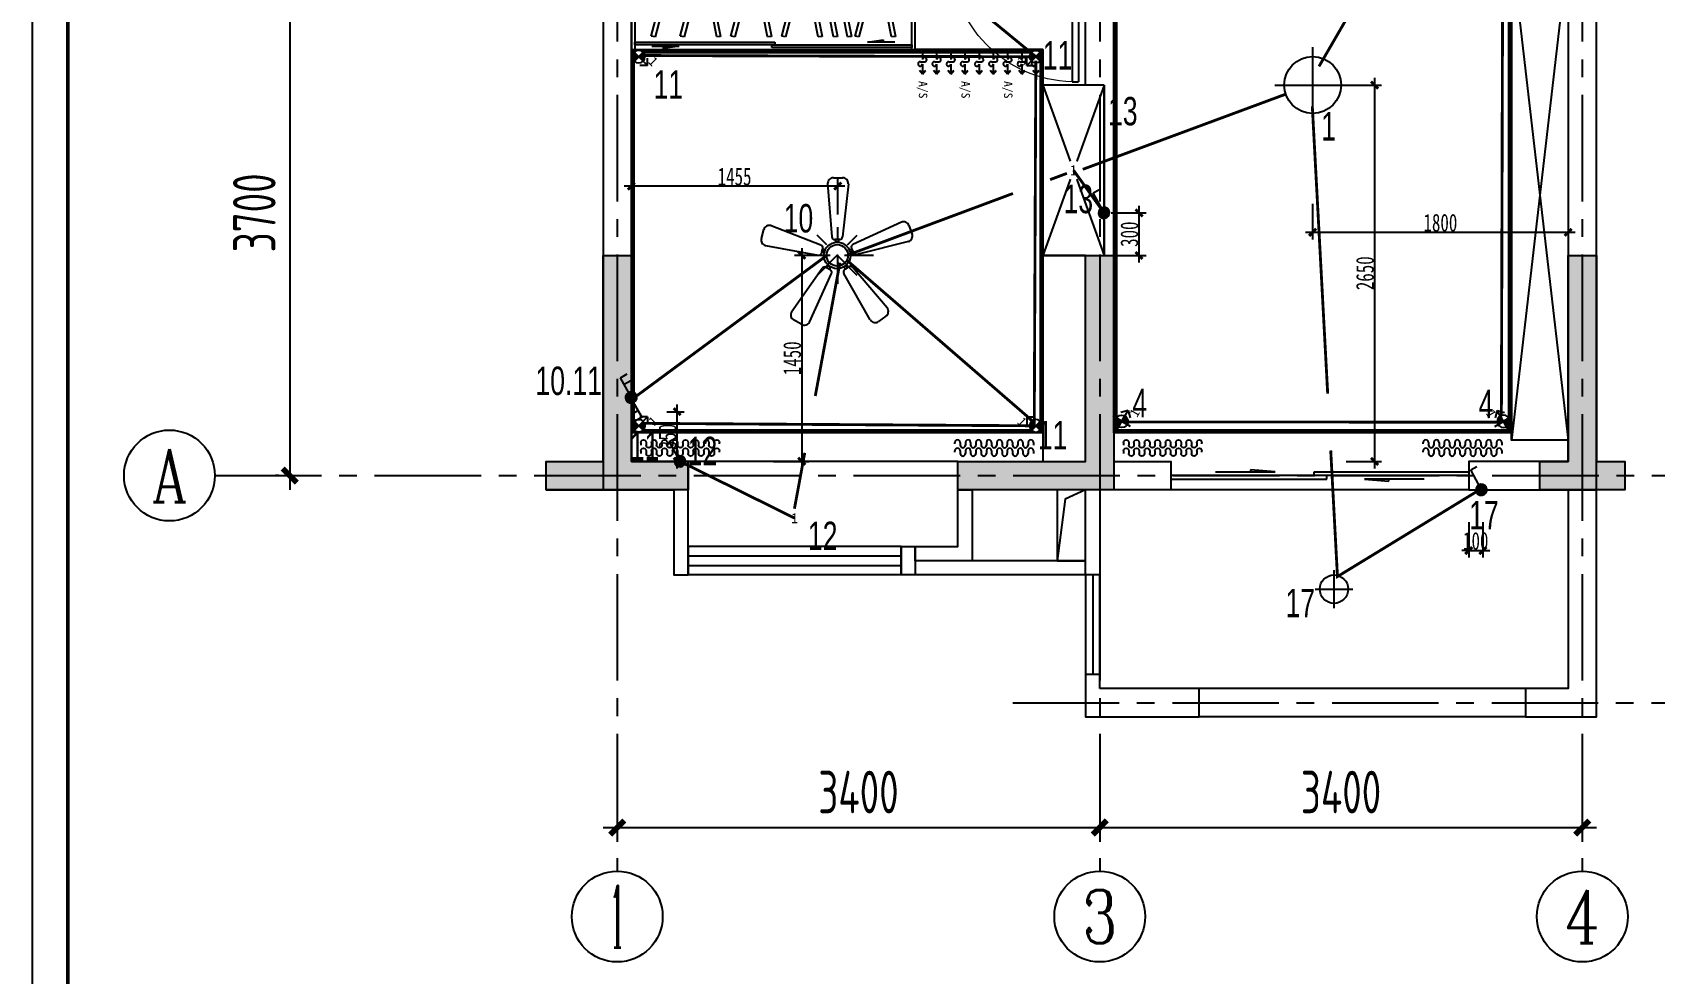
# Model space of a CAD drawing. Header units: millimetres. Extents: x -133666 to 880576, y -269375 to 86941.
# Drawn here: x 22354 to 33783, y -212133 to -205505 of the extents above; entities that cross this region are included whole.
import ezdxf
from ezdxf.enums import TextEntityAlignment as Align

# ---------------------------------------------------------------- set-up
doc = ezdxf.new("R2010")
doc.units = ezdxf.units.MM
doc.header["$LTSCALE"] = 1000
for name, pattern in [('CENTER', [50.8, 31.75, -6.35, 6.35, -6.35]), ('CENTER2', [1.125, 0.75, -0.125, 0.125, -0.125]), ('DASH', [0.35, 0.25, -0.1]), ('DASHED', [19.05, 12.7, -6.35])]:
    doc.linetypes.add(name, pattern=pattern)
doc.layers.get('0').update_dxf_attribs({"linetype": 'CONTINUOUS'})
doc.layers.get('Defpoints').update_dxf_attribs({"color": 6, "linetype": 'CONTINUOUS'})
for name, color, linetype in [('6#轴网(1-4)20181120$0$11 12 17 18 19 20 21 22-ZW$0$AXIS_轴号_A', 8, 'CONTINUOUS'), ('6#轴网(1-4)20181120$0$11 12 17 18 19 20 21 22-ZW$0$AXIS_轴文_A', 8, 'CONTINUOUS'), ('6#轴网(1-4)20181120$0$AXIS_TEXT', 8, 'CONTINUOUS'), ('A-FUR', 8, 'CONTINUOUS'), ('A-洞口', 105, 'CONTINUOUS'), ('A-看线', 105, 'CONTINUOUS'), ('AE-FLOR', 151, 'CONTINUOUS'), ('AXIS', 253, 'CENTER'), ('BORDER', 7, 'CONTINUOUS'), ('C-顶面灯具、灯带', 22, 'CONTINUOUS'), ('C-顶面设备（风口、换气扇、投影仪）', 7, 'CONTINUOUS'), ('C-顶面造型线', 32, 'CONTINUOUS'), ('DIM', 3, 'CONTINUOUS'), ('M-机电点位(布局空间)', 7, 'CONTINUOUS'), ('P-窗帘', 146, 'CONTINUOUS'), ('PUB_HATCH', 8, 'CONTINUOUS'), ('WALL', 2, 'CONTINUOUS'), ('WINDOW', 4, 'CONTINUOUS'), ('WIRE-照明', 1, 'CONTINUOUS'), ('ZZ001-PC 轮廓', 30, 'CONTINUOUS'), ('剪力墙', 6, 'CONTINUOUS'), ('家具', 8, 'CONTINUOUS'), ('栏杆', 142, 'CONTINUOUS'), ('电气标注', 2, 'CONTINUOUS')]:
    doc.layers.add(name, color=color, linetype=linetype)
doc.styles.add('6#轴网(1-4)20181120$0$11 12 17 18 19 20 21 22-ZW$0$_TCH_AXIS', font='COMPLEX', dxfattribs={"bigfont": 'GBCBIG'})
doc.styles.add('6#轴网(1-4)20181120$0$COMPLEX', font='COMPLEX')
doc.styles.add('_HZTXT', font='BZXW', dxfattribs={"width": 0.7, "bigfont": 'BZHZ'})
doc.styles.add('DIM', font='', dxfattribs={"width": 0.7})
doc.styles.add('WORD-2', font='simhei.ttf')
doc.styles.add('ZZ', font='tssdeng.shx', dxfattribs={"width": 0.7, "bigfont": 'tssdchn.shx'})
doc.styles.get('DIM').set_extended_font_data('SimSun')
doc.dimstyles.new('TSSD_100_100', dxfattribs={"dimtxt": 300, "dimasz": 100, "dimexe": 100, "dimexo": 250, "dimgap": 100, "dimtad": 1, "dimdec": 0, "dimzin": 0, "dimdsep": 46, "dimtxsty": 'ZZ', "dimblk": 'ARCHTICK', "dimcen": 0, "dimdle": 100, "dimclrd": 256, "dimclrt": 7, "dimadec": 0, "dimazin": 0, "dimtfac": 1, "dimtdec": 0, "dimtix": 1, "dimtmove": 2, "dimatfit": 3, "dimfxl": 0, "dimtolj": 1, "dimtzin": 0, "dimarcsym": 0})
doc.dimstyles.new('金螳螂1-50', dxfattribs={"dimscale": 50, "dimtxt": 2.5, "dimasz": 1, "dimexe": 1, "dimexo": 1, "dimgap": 0.1, "dimtad": 1, "dimdec": 0, "dimrnd": 5, "dimzin": 0, "dimdsep": 46, "dimtxsty": 'DIM', "dimblk": 'ARCHTICK', "dimcen": 2, "dimdle": 1, "dimclrd": 254, "dimclre": 254, "dimclrt": 30, "dimadec": 0, "dimazin": 0, "dimtfac": 1, "dimtdec": 0, "dimtix": 1, "dimtmove": 2, "dimatfit": 3, "dimldrblk": 'A', "dimfxl": 0, "dimtolj": 1, "dimtzin": 0, "dimarcsym": 0})

# ---------------------------------------------------------------- blocks, each defined once
blk = doc.blocks.new('6#轴网(1-4)20181120$0$_AXISO')
at = {"color": 8}
blk.add_circle((0, 0), 0.5, dxfattribs=at)
at = {"layer": '6#轴网(1-4)20181120$0$AXIS_TEXT', "color": 8, "style": '6#轴网(1-4)20181120$0$COMPLEX', "width": 1.041667}
blk.add_attdef('A', text='', height=0.56, dxfattribs=at).set_placement((-0.25, -0.28), (0.25, -0.28), align=Align.FIT)
blk = doc.blocks.new('_ArchTick')
at = {"color": 0, "linetype": 'ByBlock', "const_width": 0.4}
blk.add_lwpolyline([(-0.5, -0.5), (0.5, 0.5)], dxfattribs=at)
blk = doc.blocks.new('*D342')
at = {"layer": 'Defpoints', "color": 0}
for p in [(3400, -1600), (0, -1725), (3400, -2379)]:
    blk.add_point(p, dxfattribs=at)
at = {"layer": 'DIM', "color": 0, "lineweight": -2}
for p, q in [((3400, -1850), (3400, -2479)), ((0, -1975), (0, -2479))]:
    blk.add_line(p, q, dxfattribs=at)
at = {"layer": 'DIM', "lineweight": -2}
blk.add_line((-100, -2379), (3500, -2379), dxfattribs=at)
at = {"layer": 'DIM', "lineweight": -2, "xscale": 100, "yscale": 100, "zscale": 100, "rotation": 180}
blk.add_blockref('_ArchTick', (0, -2379), dxfattribs=at)
at = {"layer": 'DIM', "lineweight": -2, "xscale": 100, "yscale": 100, "zscale": 100}
blk.add_blockref('_ArchTick', (3400, -2379), dxfattribs=at)
at = {"layer": 'DIM', "color": 7, "insert": (1700, -2129), "char_height": 300, "attachment_point": 5, "style": 'ZZ'}
blk.add_mtext('\\A1;3400', dxfattribs=at)
blk = doc.blocks.new('*D343')
at = {"layer": 'Defpoints', "color": 0}
for p in [(3400, -1600), (6800, -1600), (6800, -2379)]:
    blk.add_point(p, dxfattribs=at)
at = {"layer": 'DIM', "color": 0, "lineweight": -2}
for p, q in [((3400, -1850), (3400, -2479)), ((6800, -1850), (6800, -2479))]:
    blk.add_line(p, q, dxfattribs=at)
at = {"layer": 'DIM', "lineweight": -2}
blk.add_line((3300, -2379), (6900, -2379), dxfattribs=at)
at = {"layer": 'DIM', "lineweight": -2, "xscale": 100, "yscale": 100, "zscale": 100, "rotation": 180}
blk.add_blockref('_ArchTick', (3400, -2379), dxfattribs=at)
at = {"layer": 'DIM', "lineweight": -2, "xscale": 100, "yscale": 100, "zscale": 100}
blk.add_blockref('_ArchTick', (6800, -2379), dxfattribs=at)
at = {"layer": 'DIM', "color": 7, "insert": (5100, -2129), "char_height": 300, "attachment_point": 5, "style": 'ZZ'}
blk.add_mtext('\\A1;3400', dxfattribs=at)
blk = doc.blocks.new('*D345')
at = {"layer": 'Defpoints', "color": 0}
for p in [(-2135, 3800), (-2307, 100), (-2135, 100)]:
    blk.add_point(p, dxfattribs=at)
at = {"layer": 'DIM', "lineweight": -2}
blk.add_line((-2307, 3900), (-2307, 0), dxfattribs=at)
at = {"layer": 'DIM', "color": 0, "lineweight": -2}
for p, q in [((-2385, 3800), (-2407, 3800)), ((-2385, 100), (-2407, 100))]:
    blk.add_line(p, q, dxfattribs=at)
at = {"layer": 'DIM', "lineweight": -2, "xscale": 100, "yscale": 100, "zscale": 100}
for p, rotation in [((-2307, 3800), 90), ((-2307, 100), 270)]:
    blk.add_blockref('_ArchTick', p, dxfattribs=dict(at, rotation=rotation))
at = {"layer": 'DIM', "color": 7, "insert": (-2557, 1950), "char_height": 300, "attachment_point": 5, "rotation": 90, "style": 'ZZ'}
blk.add_mtext('\\A1;3700', dxfattribs=at)
blk = doc.blocks.new('$DorLib2D$00000131')
at = {"color": 0, "linetype": 'Continuous'}
for p, q in [((0.15, 0.125), (0.2319, 0.1973)), ((0.2319, 0.1973), (0.2319, 0.125)), ((-0.5, 0.125), (-0.5, 0)), ((0.0192, 0.125), (-0.5, 0.125)), ((0.0192, 0), (0.0192, 0.125)), ((0.35, 0.125), (0.15, 0.125)), ((-0.5, 0), (0.0192, 0)), ((-0.024, 0), (0.5, 0)), ((-0.024, -0.125), (-0.024, 0)), ((0.5, 0), (0.5, -0.125)), ((-0.35, -0.125), (-0.15, -0.125)), ((-0.2319, -0.1973), (-0.2319, -0.125)), ((-0.15, -0.125), (-0.2319, -0.1973)), ((0.5, -0.125), (-0.024, -0.125))]:
    blk.add_line(p, q, dxfattribs=at)
blk = doc.blocks.new('$TCHSYS$WIN2D')
for p, q in [((-0.5, 0.5), (0.5, 0.5)), ((-0.5, 0.5), (-0.5, -0.5)), ((0.5, 0.5), (0.5, -0.5)), ((0.5, 0.1667), (-0.5, 0.1667)), ((0.5, -0.1667), (-0.5, -0.1667)), ((-0.5, -0.5), (0.5, -0.5))]:
    blk.add_line(p, q)
blk = doc.blocks.new('B20190319225928')
at = {"layer": 'BORDER'}
blk.add_lwpolyline([(0, 0), (0, 29700), (42000, 29700), (42000, 0)], close=True, dxfattribs=at)
at = {"layer": 'BORDER', "const_width": 50}
blk.add_lwpolyline([(2500, 500), (2500, 29200), (41500, 29200), (41500, 500)], close=True, dxfattribs=at)
blk = doc.blocks.new('dfdjjfg')
at = {"layer": 'C-顶面灯具、灯带'}
for p, q in [((102369, -78605, 0), (102391, -78566, 0)), ((102848, -78761, 0), (102424, -78556, 0)), ((102754, -78918, 0), (102377, -78638, 0)), ((102866, -78831, 0), (102825, -78901, 0))]:
    blk.add_line(p, q, dxfattribs=at)
at = {"layer": 'C-顶面灯具、灯带', "elevation": 0}
blk.add_lwpolyline([(102355, -78584), (102366, -78564), (102386, -78576), (102374, -78595)], close=True, dxfattribs=at)
at = {"layer": 'C-顶面灯具、灯带'}
for centre, radius, start, end in [((102413, -78579, 0), 25, 63.5335, 150), ((102391, -78617, 0), 25, 150, 236.4665), ((102824, -78805, 0), 49.9, 327.8045, 61.338), ((102782, -78876, 0), 49.9, 236.4665, 330)]:
    blk.add_arc(centre, radius, start, end, dxfattribs=at)
blk = doc.blocks.new('dfdfhhfqqe')
at = {"layer": 'C-顶面灯具、灯带', "color": 251, "linetype": 'DASHED', "ltscale": 0.02}
for p, q in [((102272, -78770, 0), (102272, -78271, 0)), ((102090, -78696, 0), (102443, -78343, 0)), ((102445, -78696, 0), (102092, -78343, 0)), ((102586, -78520, 0), (101949, -78520, 0))]:
    blk.add_line(p, q, dxfattribs=at)
at = {"layer": 'C-顶面灯具、灯带'}
blk.add_circle((102268, -78520, 0), 117, dxfattribs=at)
at = {"layer": 'C-顶面灯具、灯带', "color": 251}
blk.add_circle((102268, -78520, 0), 94.6, dxfattribs=at)
at = {"layer": 'C-顶面灯具、灯带'}
for p, rotation in [((86130, -206431), 120.3263484312801), ((221725, -127012), 195.4205350051824), ((-23344, -107555), 50.53026438440089), ((178115, 25732), 271.4733682363907), ((40129, 34441), 336.3318596501865)]:
    blk.add_blockref('dfdjjfg', p, dxfattribs=dict(at, rotation=rotation))
blk = doc.blocks.new('u5g')
at = {"color": 8, "linetype": 'DASH', "ltscale": 20}
for p, q in [((20, -300), (30, -300)), ((20, -350), (30, -350)), ((30, -300), (30, -350)), ((1695, -312.5), (30, -312.5)), ((1695, -337.5), (30, -337.5)), ((1705, -300), (1695, -300)), ((1695, -300), (1695, -350)), ((1705, -350), (1695, -350))]:
    blk.add_line(p, q, dxfattribs=at)
at = {"color": 8, "ltscale": 20}
for p, q in [((1434.9, -595), (1530, -576.1)), ((1530, -576.1), (1530, -595)), ((124.9, -623), (290.1, -623)), ((290.1, -623), (195, -641.9)), ((195, -641.9), (195, -623)), ((1600.1, -595), (1434.9, -595))]:
    blk.add_line(p, q, dxfattribs=at)
at = {"linetype": 'DASH', "ltscale": 20}
for points in [[(1725, 0), (0, 0), (0, -650), (1725, -650)], [(20, -595), (872.5, -595), (872.5, -615), (20, -615)], [(852.5, -615), (1705, -615), (1705, -635), (852.5, -635)]]:
    blk.add_lwpolyline(points, close=True, dxfattribs=at)
blk.add_lwpolyline([(1705, -650), (1705, -20), (20, -20), (20, -650)], dxfattribs=at)
at = {"color": 8, "linetype": 'DASH', "ltscale": 20}
for points in [[(518.6, -554.1), (447.8, -102.1), (471, -98.4), (541.8, -550.4)], [(827.7, -554.1), (756.9, -102.1), (780.1, -98.4), (850.9, -550.4)], [(1135.1, -554.1), (1064.3, -102.1), (1087.5, -98.4), (1158.3, -550.4)], [(1228.3, -554.1), (1157.5, -102.1), (1180.7, -98.4), (1251.5, -550.4)], [(1313.9, -554.1), (1243.1, -102.1), (1266.3, -98.4), (1337.1, -550.4)], [(1581.2, -554.1), (1510.4, -102.1), (1533.7, -98.4), (1604.4, -550.4)], [(120.6, -547.7), (214.1, -99.8), (237.1, -104.6), (143.5, -552.5)], [(297.3, -547.7), (390.9, -99.8), (413.8, -104.6), (320.3, -552.5)], [(604.7, -547.7), (698.2, -99.8), (721.2, -104.6), (627.7, -552.5)], [(913.8, -547.7), (1007.3, -99.8), (1030.3, -104.6), (936.8, -552.5)], [(1360, -547.7), (1453.5, -99.8), (1476.5, -104.6), (1383, -552.5)]]:
    blk.add_lwpolyline(points, close=True, dxfattribs=at)
blk = doc.blocks.new('DIFF-WLL')
at = {"color": 7, "linetype": 'ByBlock'}
for p, q in [((0, 0), (2.05, 0)), ((5, 0), (4.28, 0.61)), ((4.28, 0.61), (4.76, 0)), ((2.95, 0), (4.76, 0)), ((5, 0), (4.28, -0.61)), ((4.28, -0.61), (4.76, 0))]:
    blk.add_line(p, q, dxfattribs=at)
for centre, radius, start, end in [((2.06, 0.44), 0.443, 4.4518, 269.236), ((-3.48, 0.01), 5.99, 356.4344, 4.4518), ((2.94, -0.44), 0.443, 169.2229, 89.236)]:
    blk.add_arc(centre, radius, start, end, dxfattribs=at)
blk = doc.blocks.new('*U385')
at = {"color": 251}
blk.add_line((0, 300), (0, 0), dxfattribs=at)
at = {"color": 251, "xscale": 34.56325301062316, "yscale": 34.56325301062316, "zscale": 34.56325301062316}
for p in [(0, 250), (0, 150), (0, 50)]:
    blk.add_blockref('DIFF-WLL', p, dxfattribs=at)
at = {"style": 'WORD-2'}
blk.add_attdef('A/S', (222, 25), '', height=60, dxfattribs=at)
blk = doc.blocks.new('*U197')
at = {"color": 251}
blk.add_circle((0, 0), 120, dxfattribs=at)
at = {"color": 250}
blk.add_wipeout([(105.4, -106.8), (111.9, -100), (118, -92.8), (123.6, -85.2), (128.7, -77.2), (133.3, -69), (137.3, -60.5), (140.9, -51.8), (143.8, -42.8), (146.2, -33.7), (148.1, -24.5), (149.3, -15.1), (150, -5.7), (150, 3.7), (149.5, 13.1), (148.4, 22.5), (146.7, 31.8), (144.4, 40.9), (141.5, 49.9), (138.1, 58.7), (134.2, 67.3), (129.7, 75.5), (124.7, 83.5), (119.2, 91.2), (113.2, 98.5), (106.8, 105.4), (100, 111.9), (92.8, 118), (85.2, 123.6), (77.2, 128.7), (69, 133.3), (60.5, 137.3), (51.8, 140.9), (42.8, 143.8), (33.7, 146.2), (24.5, 148.1), (15.1, 149.3), (5.7, 150), (-3.7, 150), (-13.1, 149.5), (-22.5, 148.4), (-31.8, 146.7), (-40.9, 144.4), (-49.9, 141.5), (-58.7, 138.1), (-67.3, 134.2), (-75.5, 129.7), (-83.5, 124.7), (-91.2, 119.2), (-98.5, 113.2), (-105.4, 106.8), (-111.9, 100), (-118, 92.8), (-123.6, 85.2), (-128.7, 77.2), (-133.3, 69), (-137.3, 60.5), (-140.9, 51.8), (-143.8, 42.8), (-146.2, 33.7), (-148.1, 24.5), (-149.3, 15.1), (-150, 5.7), (-150, -3.7), (-149.5, -13.1), (-148.4, -22.5), (-146.7, -31.8), (-144.4, -40.9), (-141.5, -49.9), (-138.1, -58.7), (-134.2, -67.3), (-129.7, -75.5), (-124.7, -83.5), (-119.2, -91.2), (-113.2, -98.5), (-106.8, -105.4), (-100, -111.9), (-92.8, -118), (-85.2, -123.6), (-77.2, -128.7), (-69, -133.3), (-60.5, -137.3), (-51.8, -140.9), (-42.8, -143.8), (-33.7, -146.2), (-24.5, -148.1), (-15.1, -149.3), (-5.7, -150), (3.7, -150), (13.1, -149.5), (22.5, -148.4), (31.8, -146.7), (40.9, -144.4), (49.9, -141.5), (58.7, -138.1), (67.3, -134.2), (75.5, -129.7), (83.5, -124.7), (91.2, -119.2), (98.5, -113.2)], dxfattribs=at)
at = {"color": 251, "ltscale": 2}
for p, q in [((0, 200), (0, -200)), ((-200, 0), (200, 0))]:
    blk.add_line(p, q, dxfattribs=at)
blk.add_circle((0, 0), 150)
blk = doc.blocks.new('*U201')
at = {"color": 250}
blk.add_wipeout([(28, -28), (30, -27), (31, -25), (33, -23), (34, -21), (36, -18), (37, -16), (38, -14), (38, -11), (39, -9), (39, -7), (40, -4), (40, -2), (40, 1), (40, 4), (40, 6), (39, 8), (39, 11), (38, 13), (37, 16), (36, 18), (35, 20), (33, 22), (32, 24), (30, 26), (28, 28), (27, 30), (25, 31), (23, 33), (21, 34), (18, 36), (16, 37), (14, 38), (11, 38), (9, 39), (7, 39), (4, 40), (2, 40), (-1, 40), (-4, 40), (-6, 40), (-8, 39), (-11, 39), (-13, 38), (-16, 37), (-18, 36), (-20, 35), (-22, 33), (-24, 32), (-26, 30), (-28, 28), (-30, 27), (-31, 25), (-33, 23), (-34, 21), (-36, 18), (-37, 16), (-38, 14), (-38, 11), (-39, 9), (-39, 7), (-40, 4), (-40, 2), (-40, -1), (-40, -4), (-40, -6), (-39, -8), (-39, -11), (-38, -13), (-37, -16), (-36, -18), (-35, -20), (-33, -22), (-32, -24), (-30, -26), (-28, -28), (-27, -30), (-25, -31), (-23, -33), (-21, -34), (-18, -36), (-16, -37), (-14, -38), (-11, -38), (-9, -39), (-7, -39), (-4, -40), (-2, -40), (1, -40), (4, -40), (6, -40), (8, -39), (11, -39), (13, -38), (16, -37), (18, -36), (20, -35), (22, -33), (24, -32), (26, -30)], dxfattribs=at)
h = blk.add_hatch(color=250)
edge = h.paths.add_edge_path()
edge.add_arc((0, 0), 40, 90, 180)
edge.add_line((-40, 0), (0, 0))
edge.add_line((0, 0), (0, 40))
edge = h.paths.add_edge_path()
edge.add_arc((0, 0), 40, 270, 360)
edge.add_line((40, 0), (0, 0))
edge.add_line((0, 0), (0, -40))
at = {"color": 251}
for p, q in [((-64, 0), (80, 0)), ((-40, 0), (40, 0)), ((0, -64), (0, 64)), ((0, 40), (0, -40)), ((80, 0), (46, 34)), ((80, 0), (46, -34))]:
    blk.add_line(p, q, dxfattribs=at)
blk.add_circle((0, 0), 40)
at = {"style": 'WORD-2'}
blk.add_attdef('1', (20, -93), '', height=60, dxfattribs=at)
blk = doc.blocks.new('B14-1')
for p, q in [((-933, 124), (-933, 148)), ((-837, 148), (-837, 100)), ((-741, 148), (-741, 100)), ((-645, 148), (-645, 100)), ((-549, 148), (-549, 100)), ((-453, 148), (-453, 100)), ((-357, 148), (-357, 100)), ((-261, 148), (-261, 100)), ((-165, 148), (-165, 100)), ((-69, 148), (-69, 100)), ((27, 148), (27, 100)), ((123, 148), (123, 100)), ((219, 148), (219, 100)), ((315, 148), (315, 100)), ((411, 148), (411, 100)), ((507, 148), (507, 100))]:
    blk.add_line(p, q)
blk.add_lwpolyline([(-933, 124, 0, 0, 0), (-1137, 124, 90, 0, 0), (-1245, 124, 0, 0, 0)], format="xyseb")
for centre, start, end in [((-885, 148), 360, 180.0002), ((-789, 100), 180, 360), ((-693, 148), 360, 180.0002), ((-597, 100), 180, 360), ((-501, 148), 360, 180.0002), ((-405, 100), 180, 360), ((-309, 148), 360, 180.0002), ((-213, 100), 180, 360), ((-117, 148), 360, 180.0002), ((-21, 100), 180, 0), ((75, 148), 0, 180.0002), ((171, 100), 180, 0), ((267, 148), 0, 180.0002), ((363, 100), 180, 0), ((459, 148), 0, 180.0002)]:
    blk.add_arc(centre, 48, start, end)
blk = doc.blocks.new('嵌入式筒灯')
at = {"color": 250}
blk.add_wipeout([(42, -43), (45, -40), (47, -37), (49, -34), (51, -31), (53, -28), (55, -24), (56, -21), (58, -17), (58, -13), (59, -10), (60, -6), (60, -2), (60, 1), (60, 5), (59, 9), (59, 13), (58, 16), (57, 20), (55, 23), (54, 27), (52, 30), (50, 33), (48, 36), (45, 39), (43, 42), (40, 45), (37, 47), (34, 49), (31, 51), (28, 53), (24, 55), (21, 56), (17, 58), (13, 58), (10, 59), (6, 60), (2, 60), (-1, 60), (-5, 60), (-9, 59), (-13, 59), (-16, 58), (-20, 57), (-23, 55), (-27, 54), (-30, 52), (-33, 50), (-36, 48), (-39, 45), (-42, 43), (-45, 40), (-47, 37), (-49, 34), (-51, 31), (-53, 28), (-55, 24), (-56, 21), (-58, 17), (-58, 13), (-59, 10), (-60, 6), (-60, 2), (-60, -1), (-60, -5), (-59, -9), (-59, -13), (-58, -16), (-57, -20), (-55, -23), (-54, -27), (-52, -30), (-50, -33), (-48, -36), (-45, -39), (-43, -42), (-40, -45), (-37, -47), (-34, -49), (-31, -51), (-28, -53), (-24, -55), (-21, -56), (-17, -58), (-13, -58), (-10, -59), (-6, -60), (-2, -60), (1, -60), (5, -60), (9, -59), (13, -59), (16, -58), (20, -57), (23, -55), (27, -54), (30, -52), (33, -50), (36, -48), (39, -45)], dxfattribs=at)
at = {"color": 251, "style": 'WORD-2'}
blk.add_attdef('1', text='', height=64, dxfattribs=at).set_placement((0, 0), align=Align.MIDDLE)
blk = doc.blocks.new('单联单控开关 暗装')
at = {"linetype": 'Continuous'}
h = blk.add_hatch(color=256, dxfattribs=at)
edge = h.paths.add_edge_path()
edge.add_ellipse((0, 0), major_axis=(-26.5, 8.4), ratio=1, start_angle=0, end_angle=360, ccw=False)
for p, q in [((-54.2, 100.1), (-23.5, 117)), ((-12.9, 24.7), (-54.2, 100.1))]:
    blk.add_line(p, q)
at = {"linetype": 'Continuous', "extrusion": (0, 0, -1)}
blk.add_ellipse((0, 0), major_axis=(-26.5, 8.4), ratio=1, start_param=1.546417, end_param=7.829602, dxfattribs=at)
blk = doc.blocks.new('*D1200')
at = {"layer": 'C-顶面造型线', "color": 254, "lineweight": -2}
for p, q in [((26824, -208176), (26946, -208176)), ((26896, -208576), (26896, -208126)), ((26824, -208526), (26946, -208526))]:
    blk.add_line(p, q, dxfattribs=at)
at = {"layer": 'Defpoints', "color": 0}
for p in [(26774, -208176), (26896, -208176), (26774, -208526)]:
    blk.add_point(p, dxfattribs=at)
at = {"layer": 'C-顶面造型线', "color": 254, "lineweight": -2, "xscale": 50, "yscale": 50, "zscale": 50}
for p, rotation in [((26896, -208176), 90), ((26896, -208526), 270)]:
    blk.add_blockref('_ArchTick', p, dxfattribs=dict(at, rotation=rotation))
at = {"layer": 'C-顶面造型线', "color": 30, "insert": (26829, -208351), "char_height": 125, "attachment_point": 5, "rotation": 90, "style": 'DIM'}
blk.add_mtext('\\A1;350', dxfattribs=at)
blk = doc.blocks.new('A')
for p, q in [((-0.37, 0), (-2.13, 0)), ((-1.44, 1.15), (-1.09, 1.44)), ((-1.44, 1.15), (-0.37, 0)), ((-1.44, -1.15), (-0.37, 0)), ((-1.09, 1.44), (0, 0)), ((-1.09, -1.44), (0, 0)), ((-1.44, -1.15), (-1.09, -1.44))]:
    blk.add_line(p, q)
for points in [[(-1.44, 1.15), (-1.09, 1.44), (-0.37, 0), (0, 0)], [(-1.44, -1.15), (-1.09, -1.44), (-0.37, 0), (0, 0)]]:
    blk.add_solid(points)
blk = doc.blocks.new('双联单控开关 暗装')
at = {"linetype": 'Continuous'}
h = blk.add_hatch(color=256, dxfattribs=at)
edge = h.paths.add_edge_path()
edge.add_ellipse((0, 0), major_axis=(-26.8, 7.6), ratio=1, start_angle=0, end_angle=360, ccw=False)
for p, q in [((-55.1, 99.6), (-21.8, 118.3)), ((-12.3, 23.2), (-55.1, 99.6)), ((-37.3, 66.1), (-3.6, 85.7))]:
    blk.add_line(p, q, dxfattribs=at)
at = {"linetype": 'Continuous', "extrusion": (0, 0, -1)}
blk.add_ellipse((0, 0), major_axis=(-26.8, 7.6), ratio=1, start_param=1.568207, end_param=7.851392, dxfattribs=at)
blk = doc.blocks.new('*D1201')
at = {"layer": 'C-顶面造型线', "color": 254, "lineweight": -2}
for p, q in [((28078, -206588), (26524, -206588)), ((26574, -206788), (26574, -206538)), ((28028, -206788), (28028, -206538))]:
    blk.add_line(p, q, dxfattribs=at)
at = {"layer": 'Defpoints', "color": 0}
for p in [(26574, -206588), (26574, -207071), (28028, -207071)]:
    blk.add_point(p, dxfattribs=at)
at = {"layer": 'C-顶面造型线', "color": 254, "lineweight": -2, "xscale": 50, "yscale": 50, "zscale": 50, "rotation": 180}
blk.add_blockref('_ArchTick', (26574, -206588), dxfattribs=at)
at = {"layer": 'C-顶面造型线', "color": 254, "lineweight": -2, "xscale": 50, "yscale": 50, "zscale": 50}
blk.add_blockref('_ArchTick', (28028, -206588), dxfattribs=at)
at = {"layer": 'C-顶面造型线', "color": 30, "insert": (27301, -206521), "char_height": 125, "attachment_point": 5, "style": 'DIM'}
blk.add_mtext('\\A1;1455', dxfattribs=at)
blk = doc.blocks.new('*D1202')
at = {"layer": 'C-顶面造型线', "color": 254, "lineweight": -2}
for p, q in [((27974, -207075), (27724, -207075)), ((27774, -207025), (27774, -208576)), ((27574, -208526), (27824, -208526))]:
    blk.add_line(p, q, dxfattribs=at)
at = {"layer": 'Defpoints', "color": 0}
for p in [(28025, -207075), (26774, -208526), (27774, -208526)]:
    blk.add_point(p, dxfattribs=at)
at = {"layer": 'C-顶面造型线', "color": 254, "lineweight": -2, "xscale": 50, "yscale": 50, "zscale": 50}
for p, rotation in [((27774, -207075), 90), ((27774, -208526), 270)]:
    blk.add_blockref('_ArchTick', p, dxfattribs=dict(at, rotation=rotation))
at = {"layer": 'C-顶面造型线', "color": 30, "insert": (27707, -207800), "char_height": 125, "attachment_point": 5, "rotation": 90, "style": 'DIM'}
blk.add_mtext('\\A1;1450', dxfattribs=at)
blk = doc.blocks.new('*D1211')
at = {"layer": 'Defpoints', "color": 0}
for p in [(31374, -205876), (33174, -205876), (33174, -206913)]:
    blk.add_point(p, dxfattribs=at)
at = {"layer": 'DIM', "color": 254, "lineweight": -2}
for p, q in [((31374, -206713), (31374, -206963)), ((33174, -206713), (33174, -206963)), ((31324, -206913), (33224, -206913))]:
    blk.add_line(p, q, dxfattribs=at)
at = {"layer": 'DIM', "color": 254, "lineweight": -2, "xscale": 50, "yscale": 50, "zscale": 50, "rotation": 180}
blk.add_blockref('_ArchTick', (31374, -206913), dxfattribs=at)
at = {"layer": 'DIM', "color": 254, "lineweight": -2, "xscale": 50, "yscale": 50, "zscale": 50}
blk.add_blockref('_ArchTick', (33174, -206913), dxfattribs=at)
at = {"layer": 'DIM', "color": 30, "insert": (32274, -206846), "char_height": 125, "attachment_point": 5, "style": 'DIM'}
blk.add_mtext('\\A1;1800', dxfattribs=at)
blk = doc.blocks.new('*D1212')
at = {"layer": 'Defpoints', "color": 0}
for p in [(31374, -205876), (30374, -208526), (31810, -208526)]:
    blk.add_point(p, dxfattribs=at)
at = {"layer": 'DIM', "color": 254, "lineweight": -2}
for p, q in [((31810, -205826), (31810, -208576)), ((31610, -205876), (31860, -205876)), ((31610, -208526), (31860, -208526))]:
    blk.add_line(p, q, dxfattribs=at)
at = {"layer": 'DIM', "color": 254, "lineweight": -2, "xscale": 50, "yscale": 50, "zscale": 50}
for p, rotation in [((31810, -205876), 90), ((31810, -208526), 270)]:
    blk.add_blockref('_ArchTick', p, dxfattribs=dict(at, rotation=rotation))
at = {"layer": 'DIM', "color": 30, "insert": (31743, -207201), "char_height": 125, "attachment_point": 5, "rotation": 90, "style": 'DIM'}
blk.add_mtext('\\A1;2650', dxfattribs=at)
blk = doc.blocks.new('$DorLib2D$00000001')
for p, q in [((0.45, 0.975), (0.5, 0.975)), ((0.45, 0), (0.45, 0.975)), ((0.5, 0), (0.5, 0.975)), ((0.5, 0), (0.45, 0))]:
    blk.add_line(p, q)
at = {"lineweight": 13}
blk.add_arc((0.475, 0), 0.975, 91.4693, 180, dxfattribs=at)
blk = doc.blocks.new('B20190310213323')
at = {"layer": 'PUB_HATCH'}
for points in [[(-400, 0), (-400, 200), (0, 200), (0, 1650), (200, 1650), (200, 200), (600, 200), (600, 0)], [(3400, 200), (3400, 1650), (3600, 1650), (3600, 0), (2500, 0), (2500, 200)], [(6600, 0), (6600, 200), (6800, 200), (6800, 1650), (7000, 1650), (7000, 200), (7200, 200), (7200, 0)]]:
    blk.add_hatch(color=256, dxfattribs=at).paths.add_polyline_path(points)
at = {"layer": 'A-洞口'}
blk.add_lwpolyline([(3200, 0), (3200, -500), (3400, -500), (3400, 0)], close=True, dxfattribs=at)
blk.add_lwpolyline([(3400, 0), (3257, -66), (3200, -500)], dxfattribs=at)
at = {"layer": 'A-看线'}
blk.add_lwpolyline([(2500, 200), (600, 200)], dxfattribs=at)
at = {"layer": 'AE-FLOR'}
for points in [[(3400, -600), (3400, -1300)], [(3500, -1300), (3500, -600)], [(6500, -1400), (4200, -1400)], [(6500, -1600), (4200, -1600)]]:
    blk.add_lwpolyline(points, dxfattribs=at)
at = {"layer": 'WALL'}
for p, q in [((3530, 2850), (3530, 1650)), ((3600, 2850), (3600, 1650))]:
    blk.add_line(p, q, dxfattribs=at)
for points in [[(7000, 100), (7000, 9000), (6700, 9000), (6700, 8800), (6800, 8800), (6800, 200), (6100, 200), (6100, 0), (6800, 0), (6800, -1400), (6500, -1400), (6500, -1600), (7000, -1600)], [(2200, -400), (2500, -400), (2500, 0), (2600, 0), (2600, -500), (2200, -500)], [(2100, -400), (2200, -400), (2200, -600), (2100, -600)], [(3500, -1400), (3500, -1300), (3400, -1300), (3400, -1600), (4200, -1600), (4200, -1400)]]:
    blk.add_lwpolyline(points, close=True, dxfattribs=at)
for points in [[(600, -400), (600, 200), (200, 200), (200, 3700), (2450, 3700), (2450, 3800), (2400, 3800), (2400, 3900), (2300, 3900), (2300, 3800), (200, 3800), (200, 6500), (0, 6500), (0, 0), (500, 0), (500, -600), (600, -600), (600, -400)], [(3400, 2850), (3400, 3700), (3350, 3700), (3350, 3800), (3600, 3800), (3600, 2850)], [(3530, 2850), (3400, 2850), (3400, 2850)], [(3600, 1650), (3600, 200), (4000, 200), (4000, 0), (3500, 0), (3500, -600), (3400, -600), (3400, 0), (2500, 0), (2500, 0), (2500, 200), (2500, 200), (2500, 200), (3400, 200), (3400, 1650)], [(3400, 1650), (3530, 1650)]]:
    blk.add_lwpolyline(points, dxfattribs=at)
at = {"layer": 'WINDOW'}
blk.add_line((6100, 0), (4000, 0), dxfattribs=at)
at = {"layer": '剪力墙', "elevation": 0}
for points in [[(-400, 0), (-400, 200), (0, 200), (0, 1650), (200, 1650), (200, 200), (600, 200), (600, 0), (-400, 0), (200, 0)], [(6600, 0), (6600, 200), (6800, 200), (6800, 1650), (7000, 1650), (7000, 200), (7200, 200), (7200, 0), (6600, 0), (7000, 0)], [(3600, 200), (3600, 200)]]:
    blk.add_lwpolyline(points, dxfattribs=at)
blk.add_lwpolyline([(3400, 200), (3400, 1650), (3600, 1650), (3600, 0), (2500, 0), (2500, 200)], close=True, dxfattribs=at)
at = {"layer": '栏杆'}
for points in [[(3400, -500), (2200, -500)], [(3400, -600), (2200, -600)]]:
    blk.add_lwpolyline(points, dxfattribs=at)
at = {"layer": 'WINDOW', "xscale": -900, "yscale": 900, "zscale": -900, "rotation": 180}
blk.add_blockref('$DorLib2D$00000001', (2900, 3750), dxfattribs=at)
at = {"layer": 'WINDOW', "yscale": 200}
for name, p, xscale, zscale in [('$DorLib2D$00000131', (5050, 100), -2100, 2100), ('$TCHSYS$WIN2D', (1350, -500), -1500, 1500)]:
    blk.add_blockref(name, p, dxfattribs=dict(at, xscale=xscale, zscale=zscale))
blk = doc.blocks.new('*D1240')
at = {"layer": 'Defpoints', "color": 0}
for p in [(32474, -208726), (32573, -208726), (32573, -209154)]:
    blk.add_point(p, dxfattribs=at)
at = {"layer": 'ZZ001-PC 轮廓', "color": 254, "lineweight": -2}
for p, q in [((32474, -208954), (32474, -209204)), ((32573, -208954), (32573, -209204)), ((32474, -209154), (32424, -209154)), ((32474, -209154), (32573, -209154)), ((32573, -209154), (32623, -209154))]:
    blk.add_line(p, q, dxfattribs=at)
at = {"layer": 'ZZ001-PC 轮廓', "color": 254, "lineweight": -2, "xscale": 50, "yscale": 50, "zscale": 50}
blk.add_blockref('_ArchTick', (32474, -209154), dxfattribs=at)
at = {"layer": 'ZZ001-PC 轮廓', "color": 254, "lineweight": -2, "xscale": 50, "yscale": 50, "zscale": 50, "rotation": 180}
blk.add_blockref('_ArchTick', (32573, -209154), dxfattribs=at)
at = {"layer": 'ZZ001-PC 轮廓', "color": 30, "insert": (32523, -209087), "char_height": 125, "attachment_point": 5, "style": 'DIM'}
blk.add_mtext('\\A1;100', dxfattribs=at)
blk = doc.blocks.new('*D1242')
at = {"layer": 'Defpoints', "color": 0}
for p in [(29904, -206776), (30151, -206776), (29904, -207076)]:
    blk.add_point(p, dxfattribs=at)
at = {"layer": 'ZZ001-PC 轮廓', "color": 254, "lineweight": -2}
for p, q in [((30151, -207126), (30151, -206726)), ((29954, -206776), (30201, -206776)), ((29954, -207076), (30201, -207076))]:
    blk.add_line(p, q, dxfattribs=at)
at = {"layer": 'ZZ001-PC 轮廓', "color": 254, "lineweight": -2, "xscale": 50, "yscale": 50, "zscale": 50}
for p, rotation in [((30151, -206776), 90), ((30151, -207076), 270)]:
    blk.add_blockref('_ArchTick', p, dxfattribs=dict(at, rotation=rotation))
at = {"layer": 'ZZ001-PC 轮廓', "color": 30, "insert": (30083, -206926), "char_height": 125, "attachment_point": 5, "rotation": 90, "style": 'DIM'}
blk.add_mtext('\\A1;300', dxfattribs=at)
blk = doc.blocks.new('B20190222125856')
at = {"layer": 'AXIS', "linetype": 'CENTER2'}
for p, q in [((0, 11781), (0, -2685.7)), ((3400, 11781), (3400, -2685.7)), ((6800, 11781), (6800, -2685.7)), ((-2834.7, 100), (9118.1, 100)), ((2786.3, -1500), (9118.1, -1500))]:
    blk.add_line(p, q, dxfattribs=at)
at = {"layer": '6#轴网(1-4)20181120$0$11 12 17 18 19 20 21 22-ZW$0$AXIS_轴号_A', "color": 6}
ref = blk.add_blockref('6#轴网(1-4)20181120$0$_AXISO', (-3154.7, 100), dxfattribs=dict(at, xscale=640, yscale=640, zscale=640))
ref.add_attrib('A', 'A', dxfattribs={"layer": '6#轴网(1-4)20181120$0$11 12 17 18 19 20 21 22-ZW$0$AXIS_轴文_A', "height": 372.8, "style": '6#轴网(1-4)20181120$0$11 12 17 18 19 20 21 22-ZW$0$_TCH_AXIS', "width": 0.777778}).set_placement((-3278.9, -86.4), (-3030.4, -86.4), align=Align.FIT)
at = {"layer": '6#轴网(1-4)20181120$0$11 12 17 18 19 20 21 22-ZW$0$AXIS_轴号_A'}
ref = blk.add_blockref('6#轴网(1-4)20181120$0$_AXISO', (0, -3005.7), dxfattribs=dict(at, xscale=640, yscale=640, zscale=640))
ref.add_attrib('A', '1', dxfattribs={"layer": '6#轴网(1-4)20181120$0$11 12 17 18 19 20 21 22-ZW$0$AXIS_轴文_A', "height": 435.8, "style": '6#轴网(1-4)20181120$0$11 12 17 18 19 20 21 22-ZW$0$_TCH_AXIS', "width": 0.555556}).set_placement((-51.9, -3223.6), (51.9, -3223.6), align=Align.FIT)
ref = blk.add_blockref('6#轴网(1-4)20181120$0$_AXISO', (3400, -3005.7), dxfattribs=dict(at, xscale=640, yscale=640, zscale=640))
ref.add_attrib('A', '3', dxfattribs={"layer": '6#轴网(1-4)20181120$0$11 12 17 18 19 20 21 22-ZW$0$AXIS_轴文_A', "height": 372.8, "style": '6#轴网(1-4)20181120$0$11 12 17 18 19 20 21 22-ZW$0$_TCH_AXIS'}).set_placement((3275.7, -3192.1), (3524.3, -3192.1), align=Align.FIT)
ref = blk.add_blockref('6#轴网(1-4)20181120$0$_AXISO', (6800, -3005.7), dxfattribs=dict(at, xscale=640, yscale=640, zscale=640))
ref.add_attrib('A', '4', dxfattribs={"layer": '6#轴网(1-4)20181120$0$11 12 17 18 19 20 21 22-ZW$0$AXIS_轴文_A', "height": 372.8, "style": '6#轴网(1-4)20181120$0$11 12 17 18 19 20 21 22-ZW$0$_TCH_AXIS', "width": 0.875}).set_placement((6675.7, -3192.1), (6924.3, -3192.1), align=Align.FIT)
at = {"layer": 'DIM'}
dim = blk.add_linear_dim(base=(-2307.2, 100), p1=(-2134.7, 3800), p2=(-2134.7, 100), angle=90, dimstyle='TSSD_100_100', dxfattribs=at)
dim.commit()
dim.dimension.update_dxf_attribs({"geometry": '*D345', "text_midpoint": (-2557.2, 1950)})
for base, p1, p2, picture, middle in [((3400, -2379.1), (0, -1724.9), (3400, -1600), '*D342', (1700, -2129.1)), ((6800, -2379.1), (3400, -1600), (6800, -1600), '*D343', (5100, -2129.1))]:
    dim = blk.add_linear_dim(base=base, p1=p1, p2=p2, dimstyle='TSSD_100_100', dxfattribs=at)
    dim.commit()
    dim.dimension.update_dxf_attribs({"geometry": picture, "text_midpoint": middle})

msp = doc.modelspace()

# ---------------------------------------------------------------- hatches: boundary and pattern name
at = {"layer": 'PUB_HATCH'}
for points in [[(25974, -208725.7), (25974, -208525.7), (26374, -208525.7), (26374, -207075.7), (26574, -207075.7), (26574, -208525.7), (26974, -208525.7), (26974, -208725.7)], [(29774, -208525.7), (29774, -207075.7), (29974, -207075.7), (29974, -208725.7), (28874, -208725.7), (28874, -208525.7)], [(32974, -208725.7), (32974, -208525.7), (33174, -208525.7), (33174, -207075.7), (33374, -207075.7), (33374, -208525.7), (33574, -208525.7), (33574, -208725.7)]]:
    msp.add_hatch(color=256, dxfattribs=at).paths.add_polyline_path(points)

# ---------------------------------------------------------------- linework, layer by layer
at = {"layer": 'A-FUR'}
for p, q in [((32774, -204925.7), (33174, -208375.7)), ((33174, -204925.7), (32774, -208375.7))]:
    msp.add_line(p, q, dxfattribs=at)
msp.add_lwpolyline([(32774, -204925.7), (33174, -204925.7), (33174, -208375.7), (32774, -208375.7)], close=True, dxfattribs=at)
at = {"layer": 'A-洞口'}
msp.add_lwpolyline([(29574, -208725.7), (29574, -209225.7), (29774, -209225.7), (29774, -208725.7)], close=True, dxfattribs=at)
msp.add_lwpolyline([(29774, -208725.7), (29631.1, -208791.6), (29574, -209225.7)], dxfattribs=at)
at = {"layer": 'A-看线'}
msp.add_lwpolyline([(28474, -208325.7), (26974, -208325.7)], dxfattribs=at)
at = {"layer": 'AE-FLOR'}
for points in [[(29774, -209325.7), (29774, -210025.7)], [(29874, -210025.7), (29874, -209325.7)], [(32874, -210125.7), (30574, -210125.7)], [(32874, -210325.7), (30574, -210325.7)]]:
    msp.add_lwpolyline(points, dxfattribs=at)
at = {"layer": 'C-顶面造型线'}
for points in [[(32774, -208325.7), (29974, -208325.7), (29974, -203425.7), (32774, -203425.7)], [(26574, -205625.7), (29474, -205625.7), (29474, -208325.7), (26574, -208325.7)]]:
    msp.add_lwpolyline(points, close=True, dxfattribs=at)
at = {"layer": 'C-顶面造型线', "color": 35}
for points in [[(32764, -208315.7), (29984, -208315.7), (29984, -203435.7), (32764, -203435.7)], [(32754, -208305.7), (29994, -208305.7), (29994, -203445.7), (32754, -203445.7)], [(26584, -205635.7), (29464, -205635.7), (29464, -208315.7), (26584, -208315.7)], [(26594, -205645.7), (29454, -205645.7), (29454, -208305.7), (26594, -208305.7)]]:
    msp.add_lwpolyline(points, close=True, dxfattribs=at)
at = {"layer": 'WINDOW'}
msp.add_line((32474, -208725.7), (30374, -208725.7), dxfattribs=at)
at = {"layer": 'WIRE-照明', "const_width": 20}
for points in [[(29262.5, -206639.3), (28103.5, -207071.1)], [(27953.1, -207073.8), (26578.9, -208088.5)], [(27869.5, -208065.8), (28043.3, -207126.7)]]:
    msp.add_lwpolyline(points, dxfattribs=at)
at = {"layer": 'ZZ001-PC 轮廓'}
msp.add_xline((22353.8, -133793.6), (0, 1), dxfattribs=at)
at = {"layer": '剪力墙', "elevation": 0}
for points in [[(25974, -208725.7), (25974, -208525.7), (26374, -208525.7), (26374, -207075.7), (26574, -207075.7), (26574, -208525.7), (26974, -208525.7), (26974, -208725.7), (25974, -208725.7), (26574, -208725.7)], [(32974, -208725.7), (32974, -208525.7), (33174, -208525.7), (33174, -207075.7), (33374, -207075.7), (33374, -208525.7), (33574, -208525.7), (33574, -208725.7), (32974, -208725.7), (33374, -208725.7)], [(29974, -208525.7), (29974, -208525.7)]]:
    msp.add_lwpolyline(points, dxfattribs=at)
msp.add_lwpolyline([(29774, -208525.7), (29774, -207075.7), (29974, -207075.7), (29974, -208725.7), (28874, -208725.7), (28874, -208525.7)], close=True, dxfattribs=at)
at = {"layer": '家具', "ltscale": 0.2}
for p, q in [((29474, -205875.7), (29904, -207075.7)), ((29904, -205875.7), (29474, -207075.7))]:
    msp.add_line(p, q, dxfattribs=at)
for points in [[(29904, -205875.7), (29474, -205875.7), (29474, -207075.7), (29904, -207075.7)], [(29474, -208525.7), (29774, -208525.7), (29774, -207075.7), (29474, -207075.7)]]:
    msp.add_lwpolyline(points, close=True, dxfattribs=at)
at = {"layer": '栏杆'}
for points in [[(29774, -209225.7), (28574, -209225.7)], [(29774, -209325.7), (28574, -209325.7)], [(29824, -209325.7), (29824, -210025.7)]]:
    msp.add_lwpolyline(points, dxfattribs=at)

# ---------------------------------------------------------------- block references
at = {"layer": 'A-FUR', "xscale": 1.159400000236928, "yscale": 0.9231000000145286}
msp.add_blockref('u5g', (26574, -205025.7), dxfattribs=at)
at = {"layer": 'C-顶面灯具、灯带', "xscale": 0.8000000000029104, "yscale": 0.8000000000029104, "zscale": 0.8000000000029104}
msp.add_blockref('dfdfhhfqqe', (-53790.2, -144259.5, 0), dxfattribs=at)
at = {"layer": 'C-顶面设备（风口、换气扇、投影仪）', "color": 7, "rotation": 270}
for p in [(28574, -205625.7), (28874, -205625.7), (29174, -205625.7)]:
    msp.add_blockref('*U385', p, dxfattribs=at).add_auto_attribs({'A/S': 'A/S'})
at = {"layer": 'DIM'}
msp.add_blockref('B20190222125856', (26474, -208725.7), dxfattribs=at)
at = {"layer": 'M-机电点位(布局空间)', "color": 7, "xscale": 1.396369439447881, "yscale": 1.396369439447881, "zscale": 1.396369439447881}
for p in [(29904, -206775.7), (26915.7, -208525.7), (32563, -208725.7)]:
    msp.add_blockref('单联单控开关 暗装', p, dxfattribs=at)
at = {"layer": 'P-窗帘', "yscale": 0.3840000000200234}
for p, xscale, zscale in [((30236, -208508.7), -0.3840000000200234, 0.3840000000000001), ((32511.9, -208508.7), 0.3840000000200234, 0.3840000000200234)]:
    msp.add_blockref('B14-1', p, dxfattribs=dict(at, xscale=xscale, zscale=zscale))
at = {"layer": 'WALL', "xscale": 0.5, "yscale": 0.5, "zscale": 0.5, "rotation": 270}
msp.add_blockref('B20190319225928', (22353.8, -194593), dxfattribs=at)
at = {"layer": 'WINDOW', "yscale": 200}
for name, p, xscale, zscale in [('$DorLib2D$00000131', (31424, -208625.7), -2100, 2100), ('$TCHSYS$WIN2D', (27724, -209225.7), -1500, 1500)]:
    msp.add_blockref(name, p, dxfattribs=dict(at, xscale=xscale, zscale=zscale))

# ---------------------------------------------------------------- texts
at = {"layer": '电气标注', "style": '_HZTXT', "width": 0.7}
for s, p in [('13', (30036.3, -206159.5, 0)), ('10', (27751, -206913.9, 0)), ('10.11', (26132.1, -208058.5, 0)), ('12', (27074.6, -208552.7, 0)), ('17', (32580.7, -209004.4, 0))]:
    msp.add_text(s, height=200, rotation=0.00001, dxfattribs=at).set_placement(p, align=Align.CENTER)

# ---------------------------------------------------------------- dimensions: what is measured, and where the dimension line sits
at = {"layer": 'C-顶面造型线'}
dim = msp.add_linear_dim(base=(26573.9671, -206588.2091), p1=(28027.5366, -207070.7404), p2=(26573.9671, -207070.7404), dimstyle='金螳螂1-50', dxfattribs=at)
dim.commit()
dim.dimension.update_dxf_attribs({"geometry": '*D1201', "text_midpoint": (27300.7518, -206520.7091)})

# ---------------------------------------------------------------- next in the draw order: block references
at = {"layer": 'C-顶面灯具、灯带'}
ref = msp.add_blockref('*U201', (26624.3, -205676), dxfattribs=dict(at, xscale=-1.11111111126393, yscale=1.111111111240461, zscale=1.111111111111111, rotation=134.9999999989388))
ref.add_attrib('1', '1', (26688.9, -205716.5), dxfattribs={"layer": '0', "height": 66.7, "rotation": 315, "style": 'WORD-2'})
ref = msp.add_blockref('*U201', (29423.7, -205676), dxfattribs=dict(at, xscale=1.11111111126393, yscale=1.11111111126393, zscale=1.11111111126393, rotation=225.0000000010612))
ref.add_attrib('1', '1', (29332.8, -205742.7), dxfattribs={"layer": '0', "height": 66.7, "rotation": 45, "style": 'WORD-2'})
for p, xscale, yscale, zscale in [((31374, -205875.7), 1.333359985146672, 1.333359985146672, 1.333359985146672), ((31524, -209425.7), 0.6666799925733358, 0.6666799925733358, 0.6666799925733358)]:
    msp.add_blockref('*U197', p, dxfattribs=dict(at, xscale=xscale, yscale=yscale, zscale=zscale))
at = {"layer": 'C-顶面灯具、灯带', "xscale": 1.111111111240461, "yscale": 1.111111111240461, "zscale": 1.111111111240461}
for p in [(29689, -206475.7), (27724, -208925.7)]:
    msp.add_blockref('嵌入式筒灯', p, dxfattribs=at).add_auto_attribs({'1': '1'})
at = {"layer": 'C-顶面灯具、灯带'}
ref = msp.add_blockref('*U201', (26624.3, -208275.5), dxfattribs=dict(at, xscale=1.111111111243351, yscale=1.111111111243351, zscale=1.111111111243351, rotation=45))
ref.add_attrib('1', '1', (26734.4, -208280.5), dxfattribs={"layer": '0', "height": 66.7, "rotation": 45, "style": 'WORD-2'})
ref = msp.add_blockref('*U201', (29423.7, -208275.5), dxfattribs=dict(at, xscale=-1.11111111124335, yscale=1.111111111240461, zscale=1.111111111111111, rotation=314.9999999999999))
ref.add_attrib('1', '1', (29287.3, -208254.3), dxfattribs={"layer": '0', "height": 66.7, "rotation": 315, "style": 'WORD-2'})
ref = msp.add_blockref('*U201', (30029.2, -208244), dxfattribs=dict(at, xscale=1.111111111240289, yscale=1.111111111240289, zscale=1.111111111240289, rotation=60.25511870305777))
ref.add_attrib('1', '1', (30136.9, -208219.9), dxfattribs={"layer": '0', "height": 66.7, "rotation": 60.25512, "style": 'WORD-2'})
ref = msp.add_blockref('*U201', (32718.7, -208244), dxfattribs=dict(at, xscale=-1.111111111240289, yscale=1.111111111240461, zscale=1.111111111111111, rotation=299.7448812969422))
ref.add_attrib('1', '1', (32592.7, -208187.7), dxfattribs={"layer": '0', "height": 66.7, "rotation": 299.74488, "style": 'WORD-2'})

# ---------------------------------------------------------------- next in the draw order: linework, layer by layer
at = {"layer": 'C-顶面设备（风口、换气扇、投影仪）', "const_width": 20}
msp.add_lwpolyline([(29689, -206475.7), (29904, -206775.7)], dxfattribs=at)
at = {"layer": 'WIRE-照明', "const_width": 20}
for points in [[(31418.6, -205744.5), (32690.8, -203550.4)], [(32703.7, -208208.8), (32717.1, -203541.2)], [(29423.7, -205676), (28679.2, -205064.8)], [(29378.6, -205676.4), (26655.5, -205667.9)], [(28095.8, -207112.6), (29412.6, -208252.1), (29423.5, -205704.2)], [(29754.1, -206469.5), (31185.5, -205939.5)], [(31371.5, -206024.6), (31479.9, -208049.3)], [(29642.7, -206497.7), (29524.2, -206541.8)], [(30067.8, -208248.9), (32696, -208249.5)], [(26667, -208258.3), (29397.6, -208275.4)], [(27722.7, -208859.2), (27795.5, -208465.4)], [(31501.3, -208449.3), (31548.8, -209337.1), (32563, -208718.3)], [(26915.7, -208525.7), (27724, -208925.7)]]:
    msp.add_lwpolyline(points, dxfattribs=at)

# ---------------------------------------------------------------- next in the draw order: block references
at = {"layer": 'M-机电点位(布局空间)', "color": 7, "xscale": 1.396369439433329, "yscale": 1.396369439433329, "zscale": 1.396369439433329}
msp.add_blockref('双联单控开关 暗装', (26574, -208075.7), dxfattribs=at)
at = {"layer": 'M-机电点位(布局空间)', "color": 7, "xscale": 1.396369439433329, "yscale": 1.396369439433329, "zscale": 1.396369439433329, "rotation": 180}
msp.add_blockref('双联单控开关 暗装', (26570.3, -208076.5), dxfattribs=at)
at = {"layer": 'P-窗帘', "yscale": 0.3840000000200234}
for p, xscale, zscale in [((26836, -208449.7), -0.3840000000200234, 0.3840000000000001), ((26836, -208508.7), -0.3840000000200234, 0.3840000000000001), ((29211.9, -208449.7), 0.3840000000200234, 0.3840000000200234), ((29211.9, -208508.7), 0.3840000000200234, 0.3840000000200234), ((30236, -208449.7), -0.3840000000200234, 0.3840000000000001), ((32511.9, -208449.7), 0.3840000000200234, 0.3840000000200234)]:
    msp.add_blockref('B14-1', p, dxfattribs=dict(at, xscale=xscale, zscale=zscale))

# ---------------------------------------------------------------- next in the draw order: texts
at = {"layer": '电气标注', "style": '_HZTXT', "width": 0.7}
for s, p in [('11', (29576.4, -205766.6, 0)), ('11', (26834, -205971.3, 0)), ('1', (31486.5, -206266.4, 0)), ('13', (29722.9, -206778.1, 0)), ('4', (30155.9, -208214.8, 0)), ('4', (32595.2, -208221.5, 0)), ('11', (26666.3, -208517.6, 0)), ('11', (29541.6, -208441.2, 0)), ('12', (27921.8, -209150.5, 0)), ('17', (31286.7, -209623.7, 0))]:
    msp.add_text(s, height=200, rotation=0.00001, dxfattribs=at).set_placement(p, align=Align.CENTER)

# ---------------------------------------------------------------- next in the draw order: dimensions: what is measured, and where the dimension line sits
at = {"layer": 'C-顶面造型线'}
for base, p1, p2, picture, middle in [((27774.1, -208525.7), (28024.7, -207075), (26774, -208525.7), '*D1202', (27706.6, -207800.4)), ((26896.1, -208175.7), (26774, -208525.7), (26774, -208175.7), '*D1200', (26828.6, -208350.7))]:
    dim = msp.add_linear_dim(base=base, p1=p1, p2=p2, angle=90, dimstyle='金螳螂1-50', dxfattribs=at)
    dim.commit()
    dim.dimension.update_dxf_attribs({"geometry": picture, "text_midpoint": middle})
at = {"layer": 'DIM'}
dim = msp.add_linear_dim(base=(31810.1, -208525.7), p1=(31374, -205875.7), p2=(30374, -208525.7), angle=90, dimstyle='金螳螂1-50', dxfattribs=at)
dim.commit()
dim.dimension.update_dxf_attribs({"geometry": '*D1212', "text_midpoint": (31742.6, -207200.7)})
dim = msp.add_linear_dim(base=(33174, -206913.2), p1=(31374, -205875.7), p2=(33174, -205875.7), dimstyle='金螳螂1-50', dxfattribs=at)
dim.commit()
dim.dimension.update_dxf_attribs({"geometry": '*D1211', "text_midpoint": (32274, -206845.7)})

# ---------------------------------------------------------------- next in the draw order: block references
at = {"layer": 'WALL'}
msp.add_blockref('B20190310213323', (26374, -208725.7), dxfattribs=at)

# ---------------------------------------------------------------- next in the draw order: dimensions: what is measured, and where the dimension line sits
at = {"layer": 'ZZ001-PC 轮廓'}
dim = msp.add_linear_dim(base=(30150.8, -206775.7), p1=(29904, -207075.7), p2=(29904, -206775.7), angle=90, dimstyle='金螳螂1-50', dxfattribs=at)
dim.commit()
dim.dimension.update_dxf_attribs({"geometry": '*D1242', "text_midpoint": (30083.3, -206925.7)})
dim = msp.add_linear_dim(base=(32573, -209154.2), p1=(32474, -208725.7), p2=(32573, -208725.7), dimstyle='金螳螂1-50', dxfattribs=at)
dim.commit()
dim.dimension.update_dxf_attribs({"geometry": '*D1240', "text_midpoint": (32523.5, -209086.7)})

doc.saveas('drawing.dxf')
